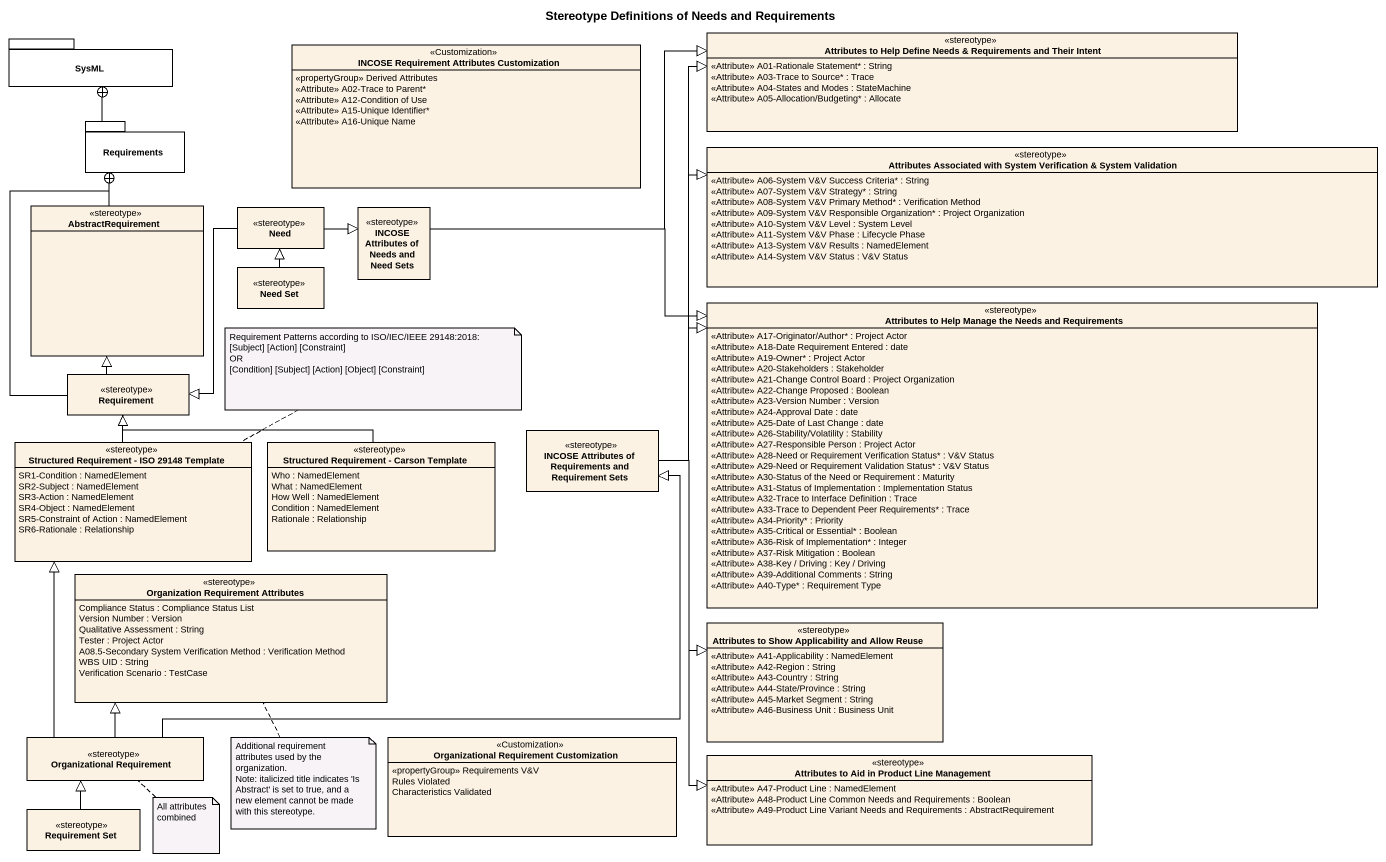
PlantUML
@startuml
title Stereotype Definitions of Needs and Requirements
hide circle
hide empty members
package SysML {
}
class "INCOSE Requirement Attributes Customization" as INCOSE_Requirement <<Customization>> {
  <<propertyGroup>> Derived Attributes
  <<Attribute>> A02-Trace to Parent*
  <<Attribute>> A12-Condition of Use
  <<Attribute>> A15-Unique Identifier*
  <<Attribute>> A16-Unique Name
}
class "Attributes to Help Define Needs & Requirements and Their Intent" as Attributes_to_Help_Define <<stereotype>> {
  <<Attribute>> A01-Rationale Statement* : String
  <<Attribute>> A03-Trace to Source* : Trace
  <<Attribute>> A04-States and Modes : StateMachine
  <<Attribute>> A05-Allocation/Budgeting* : Allocate
}
package Requirements {
}
class "Attributes Associated with System Verification & System Validation" as Attributes_Associated_with <<stereotype>> {
  <<Attribute>> A06-System V&V Success Criteria* : String
  <<Attribute>> A07-System V&V Strategy* : String
  <<Attribute>> A08-System V&V Primary Method* : Verification Method
  <<Attribute>> A09-System V&V Responsible Organization* : Project Organization
  <<Attribute>> A10-System V&V Level : System Level
  <<Attribute>> A11-System V&V Phase : Lifecycle Phase
  <<Attribute>> A13-System V&V Results : NamedElement
  <<Attribute>> A14-System V&V Status : V&V Status
}
class AbstractRequirement <<stereotype>>
class Need <<stereotype>>
class "INCOSE Attributes of Needs and Need Sets" as INCOSE_Attributes_of_Needs <<stereotype>>
class "Need Set" as Need_Set <<stereotype>>
class "Attributes to Help Manage the Needs and Requirements" as Attributes_to_Help_Manage <<stereotype>> {
  <<Attribute>> A17-Originator/Author* : Project Actor
  <<Attribute>> A18-Date Requirement Entered : date
  <<Attribute>> A19-Owner* : Project Actor
  <<Attribute>> A20-Stakeholders : Stakeholder
  <<Attribute>> A21-Change Control Board : Project Organization
  <<Attribute>> A22-Change Proposed : Boolean
  <<Attribute>> A23-Version Number : Version
  <<Attribute>> A24-Approval Date : date
  <<Attribute>> A25-Date of Last Change : date
  <<Attribute>> A26-Stability/Volatility : Stability
  <<Attribute>> A27-Responsible Person : Project Actor
  <<Attribute>> A28-Need or Requirement Verification Status* : V&V Status
  <<Attribute>> A29-Need or Requirement Validation Status* : V&V Status
  <<Attribute>> A30-Status of the Need or Requirement : Maturity
  <<Attribute>> A31-Status of Implementation : Implementation Status
  <<Attribute>> A32-Trace to Interface Definition : Trace
  <<Attribute>> A33-Trace to Dependent Peer Requirements* : Trace
  <<Attribute>> A34-Priority* : Priority
  <<Attribute>> A35-Critical or Essential* : Boolean
  <<Attribute>> A36-Risk of Implementation* : Integer
  <<Attribute>> A37-Risk Mitigation : Boolean
  <<Attribute>> A38-Key / Driving : Key / Driving
  <<Attribute>> A39-Additional Comments : String
  <<Attribute>> A40-Type* : Requirement Type
}
class Requirement <<stereotype>>
class "Structured Requirement - ISO 29148 Template" as Structured_Requirement_ISO <<stereotype>> {
  SR1-Condition : NamedElement
  SR2-Subject : NamedElement
  SR3-Action : NamedElement
  SR4-Object : NamedElement
  SR5-Constraint of Action : NamedElement
  SR6-Rationale : Relationship
}
class "Structured Requirement - Carson Template" as Structured_Requirement <<stereotype>> {
  Who : NamedElement
  What : NamedElement
  How Well : NamedElement
  Condition : NamedElement
  Rationale : Relationship
}
class "INCOSE Attributes of Requirements and Requirement Sets" as INCOSE_Attributes_of <<stereotype>>
class "Organization Requirement Attributes" as Organization_Requirement <<stereotype>> {
  Compliance Status : Compliance Status List
  Version Number : Version
  Qualitative Assessment : String
  Tester : Project Actor
  A08.5-Secondary System Verification Method : Verification Method
  WBS UID : String
  Verification Scenario : TestCase
}
class "Attributes to Show Applicability and Allow Reuse" as Attributes_to_Show <<stereotype>> {
  <<Attribute>> A41-Applicability : NamedElement
  <<Attribute>> A42-Region : String
  <<Attribute>> A43-Country : String
  <<Attribute>> A44-State/Province : String
  <<Attribute>> A45-Market Segment : String
  <<Attribute>> A46-Business Unit : Business Unit
}
class "Organizational Requirement" as Organizational_Requirement <<stereotype>>
class "Organizational Requirement Customization" as Organizational_Requirement_2 <<Customization>> {
  <<propertyGroup>> Requirements V&V
  Rules Violated
  Characteristics Validated
}
class "Attributes to Aid in Product Line Management" as Attributes_to_Aid_in <<stereotype>> {
  <<Attribute>> A47-Product Line : NamedElement
  <<Attribute>> A48-Product Line Common Needs and Requirements : Boolean
  <<Attribute>> A49-Product Line Variant Needs and Requirements : AbstractRequirement
}
class "Requirement Set" as Requirement_Set <<stereotype>>
Requirements -up-+ SysML
AbstractRequirement -up-+ Requirements
Need -right-|> INCOSE_Attributes_of_Needs
Need --|> Requirement
INCOSE_Attributes_of_Needs -right-|> Attributes_to_Help_Define
INCOSE_Attributes_of_Needs -right-|> Attributes_to_Help_Manage
Need_Set -up-|> Need
Requirement -up-+ Requirements
Requirement -up-|> AbstractRequirement
Structured_Requirement_ISO -up-|> Requirement
Structured_Requirement -left-|> Requirement
INCOSE_Attributes_of -up-|> Attributes_to_Help_Define
INCOSE_Attributes_of -right-|> Attributes_Associated_with
INCOSE_Attributes_of -right-|> Attributes_to_Help_Manage
INCOSE_Attributes_of --|> Attributes_to_Show
INCOSE_Attributes_of --|> Attributes_to_Aid_in
Organizational_Requirement -up-|> Structured_Requirement_ISO
Organizational_Requirement -up-|> INCOSE_Attributes_of
Organizational_Requirement -up-|> Organization_Requirement
Requirement_Set -up-|> Organizational_Requirement
note right of Structured_Requirement_ISO
  Requirement Patterns according to ISO/IEC/IEEE 29148:2018:
  [Subject] [Action] [Constraint]
  OR
  [Condition] [Subject] [Action] [Object] [Constraint]
end note
note bottom of Organization_Requirement
  Additional requirement attributes used by the organization.
  Note: italicized title indicates 'Is Abstract' is set to true, and a new element cannot be made with this stereotype.
end note
note bottom of Organizational_Requirement : All attributes combined
@enduml
